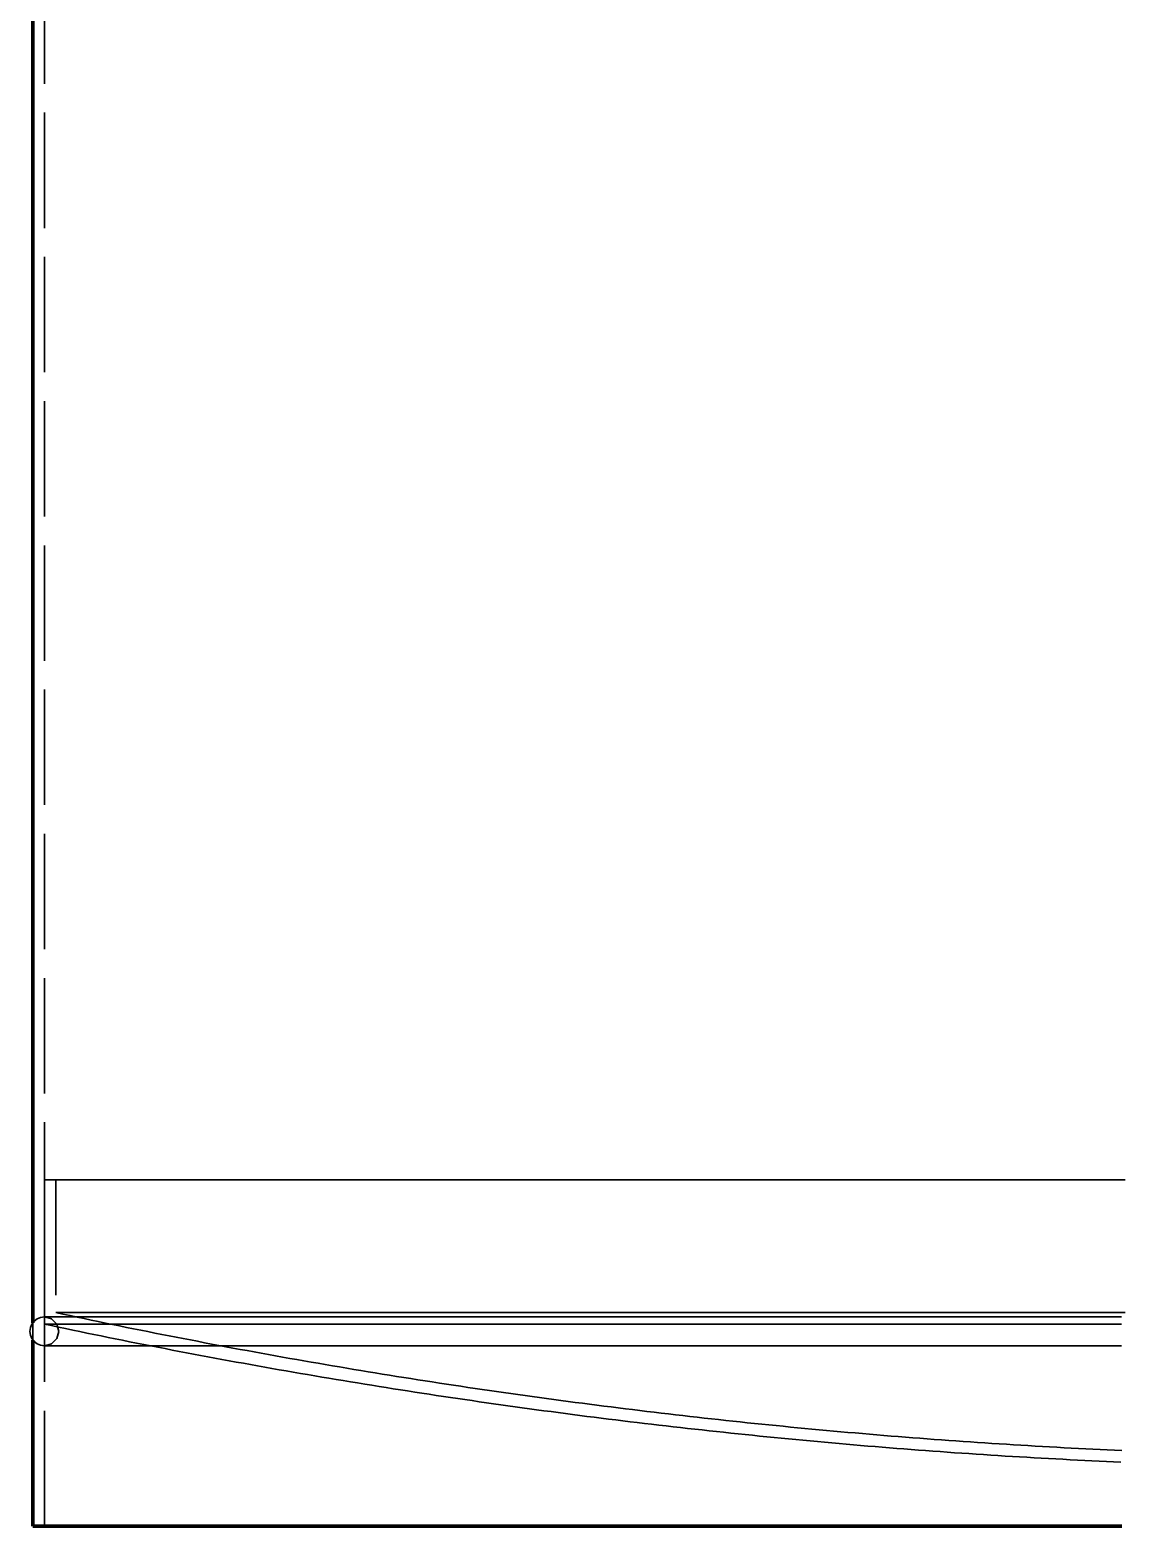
# Model space of a CAD drawing. Header units: millimetres. Extents: x 0 to 2382, y 0 to 420.
# Drawn here: x 268.8 to 306.6, y 167.8 to 219.7 of the extents above; entities that cross this region are included whole.
import ezdxf

# ---------------------------------------------------------------- set-up
doc = ezdxf.new("R2010")
doc.units = ezdxf.units.MM
doc.linetypes.add('IRAM-E-TRAZOS', pattern=[5, 4, -1])
doc.layers.add('01-VISIBLE', color=7, linetype='CONTINUOUS', lineweight=70)
doc.layers.add('02-OCULTA', color=4, linetype='IRAM-E-TRAZOS', lineweight=35)

msp = doc.modelspace()

# ---------------------------------------------------------------- linework, layer by layer
at = {"layer": '01-VISIBLE'}
for p, q in [((268.912, 174.878), (268.912, 249.328)), ((268.912, 167.828), (268.912, 174.278))]:
    msp.add_line(p, q, dxfattribs=at)
msp.add_lwpolyline([(268.912, 167.828), (269.162, 167.828), (269.412, 167.828), (269.662, 167.828), (269.912, 167.828), (270.162, 167.828), (270.412, 167.828), (270.662, 167.828), (270.912, 167.828), (271.162, 167.828), (271.412, 167.828), (271.662, 167.828), (271.912, 167.828), (272.162, 167.828), (272.412, 167.828), (272.662, 167.828), (272.912, 167.828), (273.162, 167.828), (273.412, 167.828), (273.662, 167.828), (273.912, 167.828), (274.162, 167.828), (274.412, 167.828), (274.662, 167.828), (274.912, 167.828), (275.162, 167.828), (275.412, 167.828), (275.662, 167.828), (275.912, 167.828), (276.162, 167.828), (276.412, 167.828), (276.662, 167.828), (276.912, 167.828), (277.162, 167.828), (277.412, 167.828), (277.662, 167.828), (277.912, 167.828), (278.162, 167.828), (278.412, 167.828), (278.662, 167.828), (278.912, 167.828), (279.162, 167.828), (279.412, 167.828), (279.662, 167.828), (279.912, 167.828), (280.162, 167.828), (280.412, 167.828), (280.662, 167.828), (280.912, 167.828), (281.162, 167.828), (281.412, 167.828), (281.662, 167.828), (281.912, 167.828), (282.162, 167.828), (282.412, 167.828), (282.662, 167.828), (282.912, 167.828), (283.162, 167.828), (283.412, 167.828), (283.662, 167.828), (283.912, 167.828), (284.162, 167.828), (284.412, 167.828), (284.662, 167.828), (284.912, 167.828), (285.162, 167.828), (285.412, 167.828), (285.662, 167.828), (285.912, 167.828), (286.162, 167.828), (286.412, 167.828), (286.662, 167.828), (286.912, 167.828), (287.162, 167.828), (287.412, 167.828), (287.662, 167.828), (287.912, 167.828), (288.162, 167.828), (288.412, 167.828), (288.662, 167.828), (288.912, 167.828), (289.162, 167.828), (289.412, 167.828), (289.662, 167.828), (289.912, 167.828), (290.162, 167.828), (290.412, 167.828), (290.662, 167.828), (290.912, 167.828), (291.162, 167.828), (291.412, 167.828), (291.662, 167.828), (291.912, 167.828), (292.162, 167.828), (292.412, 167.828), (292.662, 167.828), (292.912, 167.828), (293.162, 167.828), (293.412, 167.828), (293.662, 167.828), (293.912, 167.828), (294.162, 167.828), (294.412, 167.828), (294.662, 167.828), (294.912, 167.828), (295.162, 167.828), (295.412, 167.828), (295.662, 167.828), (295.912, 167.828), (296.162, 167.828), (296.412, 167.828), (296.662, 167.828), (296.912, 167.828), (297.162, 167.828), (297.412, 167.828), (297.662, 167.828), (297.912, 167.828), (298.162, 167.828), (298.412, 167.828), (298.662, 167.828), (298.912, 167.828), (299.162, 167.828), (299.412, 167.828), (299.662, 167.828), (299.912, 167.828), (300.162, 167.828), (300.412, 167.828), (300.662, 167.828), (300.912, 167.828), (301.162, 167.828), (301.412, 167.828), (301.662, 167.828), (301.912, 167.828), (302.162, 167.828), (302.412, 167.828), (302.662, 167.828), (302.912, 167.828), (303.162, 167.828), (303.412, 167.828), (303.662, 167.828), (303.912, 167.828), (304.162, 167.828), (304.412, 167.828), (304.662, 167.828), (304.912, 167.828), (305.162, 167.828), (305.412, 167.828), (305.662, 167.828), (305.912, 167.828), (306.162, 167.828), (306.412, 167.828), (306.662, 167.828)], dxfattribs=at)
at = {"layer": '02-OCULTA'}
for p, q in [((269.312, 167.828), (269.312, 313.328)), ((269.312, 174.828), (269.312, 179.828)), ((269.712, 179.828), (269.712, 175.228)), ((268.912, 174.278), (268.912, 174.878))]:
    msp.add_line(p, q, dxfattribs=at)
for points in [[(306.641, 179.828), (306.39, 179.828), (306.14, 179.828), (305.889, 179.828), (305.639, 179.828), (305.388, 179.828), (305.138, 179.828), (304.887, 179.828), (304.637, 179.828), (304.386, 179.828), (304.136, 179.828), (303.885, 179.828), (303.635, 179.828), (303.384, 179.828), (303.133, 179.828), (302.883, 179.828), (302.632, 179.828), (302.382, 179.828), (302.131, 179.828), (301.881, 179.828), (301.63, 179.828), (301.38, 179.828), (301.129, 179.828), (300.879, 179.828), (300.628, 179.828), (300.378, 179.828), (300.127, 179.828), (299.877, 179.828), (299.626, 179.828), (299.375, 179.828), (299.125, 179.828), (298.874, 179.828), (298.624, 179.828), (298.373, 179.828), (298.123, 179.828), (297.872, 179.828), (297.622, 179.828), (297.371, 179.828), (297.121, 179.828), (296.87, 179.828), (296.62, 179.828), (296.369, 179.828), (296.119, 179.828), (295.868, 179.828), (295.618, 179.828), (295.367, 179.828), (295.116, 179.828), (294.866, 179.828), (294.615, 179.828), (294.365, 179.828), (294.114, 179.828), (293.864, 179.828), (293.613, 179.828), (293.363, 179.828), (293.112, 179.828), (292.862, 179.828), (292.611, 179.828), (292.361, 179.828), (292.11, 179.828), (291.86, 179.828), (291.609, 179.828), (291.358, 179.828), (291.108, 179.828), (290.857, 179.828), (290.607, 179.828), (290.356, 179.828), (290.106, 179.828), (289.855, 179.828), (289.605, 179.828), (289.354, 179.828), (289.104, 179.828), (288.853, 179.828), (288.603, 179.828), (288.352, 179.828), (288.102, 179.828), (287.851, 179.828), (287.6, 179.828), (287.35, 179.828), (287.099, 179.828), (286.849, 179.828), (286.598, 179.828), (286.348, 179.828), (286.097, 179.828), (285.847, 179.828), (285.596, 179.828), (285.346, 179.828), (285.095, 179.828), (284.845, 179.828), (284.594, 179.828), (284.344, 179.828), (284.093, 179.828), (283.843, 179.828), (283.592, 179.828), (283.341, 179.828), (283.091, 179.828), (282.84, 179.828), (282.59, 179.828), (282.339, 179.828), (282.089, 179.828), (281.838, 179.828), (281.588, 179.828), (281.337, 179.828), (281.087, 179.828), (280.836, 179.828), (280.586, 179.828), (280.335, 179.828), (280.085, 179.828), (279.834, 179.828), (279.583, 179.828), (279.333, 179.828), (279.082, 179.828), (278.832, 179.828), (278.581, 179.828), (278.331, 179.828), (278.08, 179.828), (277.83, 179.828), (277.579, 179.828), (277.329, 179.828), (277.078, 179.828), (276.828, 179.828), (276.577, 179.828), (276.327, 179.828), (276.076, 179.828), (275.825, 179.828), (275.575, 179.828), (275.324, 179.828), (275.074, 179.828), (274.823, 179.828), (274.573, 179.828), (274.322, 179.828), (274.072, 179.828), (273.821, 179.828), (273.571, 179.828), (273.32, 179.828), (273.07, 179.828), (272.819, 179.828), (272.569, 179.828), (272.318, 179.828), (272.068, 179.828), (271.817, 179.828), (271.566, 179.828), (271.316, 179.828), (271.065, 179.828), (270.815, 179.828), (270.564, 179.828), (270.314, 179.828), (270.063, 179.828), (269.813, 179.828), (269.562, 179.828), (269.312, 179.828)], [(269.312, 179.828), (269.562, 179.828), (269.813, 179.828), (270.063, 179.828), (270.314, 179.828), (270.564, 179.828), (270.815, 179.828), (271.065, 179.828), (271.316, 179.828), (271.566, 179.828), (271.817, 179.828), (272.068, 179.828), (272.318, 179.828), (272.569, 179.828), (272.819, 179.828), (273.07, 179.828), (273.32, 179.828), (273.571, 179.828), (273.821, 179.828), (274.072, 179.828), (274.322, 179.828), (274.573, 179.828), (274.823, 179.828), (275.074, 179.828), (275.324, 179.828), (275.575, 179.828), (275.825, 179.828), (276.076, 179.828), (276.327, 179.828), (276.577, 179.828), (276.828, 179.828), (277.078, 179.828), (277.329, 179.828), (277.579, 179.828), (277.83, 179.828), (278.08, 179.828), (278.331, 179.828), (278.581, 179.828), (278.832, 179.828), (279.082, 179.828), (279.333, 179.828), (279.583, 179.828), (279.834, 179.828), (280.085, 179.828), (280.335, 179.828), (280.586, 179.828), (280.836, 179.828), (281.087, 179.828), (281.337, 179.828), (281.588, 179.828), (281.838, 179.828), (282.089, 179.828), (282.339, 179.828), (282.59, 179.828), (282.84, 179.828), (283.091, 179.828), (283.341, 179.828), (283.592, 179.828), (283.843, 179.828), (284.093, 179.828), (284.344, 179.828), (284.594, 179.828), (284.845, 179.828), (285.095, 179.828), (285.346, 179.828), (285.596, 179.828), (285.847, 179.828), (286.097, 179.828), (286.348, 179.828), (286.598, 179.828), (286.849, 179.828), (287.099, 179.828), (287.35, 179.828), (287.6, 179.828), (287.851, 179.828), (288.102, 179.828), (288.352, 179.828), (288.603, 179.828), (288.853, 179.828), (289.104, 179.828), (289.354, 179.828), (289.605, 179.828), (289.855, 179.828), (290.106, 179.828), (290.356, 179.828), (290.607, 179.828), (290.857, 179.828), (291.108, 179.828), (291.358, 179.828), (291.609, 179.828), (291.86, 179.828), (292.11, 179.828), (292.361, 179.828), (292.611, 179.828), (292.862, 179.828), (293.112, 179.828), (293.363, 179.828), (293.613, 179.828), (293.864, 179.828), (294.114, 179.828), (294.365, 179.828), (294.615, 179.828), (294.866, 179.828), (295.116, 179.828), (295.367, 179.828), (295.618, 179.828), (295.868, 179.828), (296.119, 179.828), (296.369, 179.828), (296.62, 179.828), (296.87, 179.828), (297.121, 179.828), (297.371, 179.828), (297.622, 179.828), (297.872, 179.828), (298.123, 179.828), (298.373, 179.828), (298.624, 179.828), (298.874, 179.828), (299.125, 179.828), (299.375, 179.828), (299.626, 179.828), (299.877, 179.828), (300.127, 179.828), (300.378, 179.828), (300.628, 179.828), (300.879, 179.828), (301.129, 179.828), (301.38, 179.828), (301.63, 179.828), (301.881, 179.828), (302.131, 179.828), (302.382, 179.828), (302.632, 179.828), (302.883, 179.828), (303.133, 179.828), (303.384, 179.828), (303.635, 179.828), (303.885, 179.828), (304.136, 179.828), (304.386, 179.828), (304.637, 179.828), (304.887, 179.828), (305.138, 179.828), (305.388, 179.828), (305.639, 179.828), (305.889, 179.828), (306.14, 179.828), (306.39, 179.828), (306.641, 179.828)], [(306.62, 179.828), (306.369, 179.828), (306.118, 179.828), (305.867, 179.828), (305.615, 179.828), (305.364, 179.828), (305.113, 179.828), (304.862, 179.828), (304.611, 179.828), (304.36, 179.828), (304.109, 179.828), (303.858, 179.828), (303.607, 179.828), (303.356, 179.828), (303.105, 179.828), (302.854, 179.828), (302.603, 179.828), (302.351, 179.828), (302.1, 179.828), (301.849, 179.828), (301.598, 179.828), (301.347, 179.828), (301.096, 179.828), (300.845, 179.828), (300.594, 179.828), (300.343, 179.828), (300.092, 179.828), (299.841, 179.828), (299.59, 179.828), (299.339, 179.828), (299.087, 179.828), (298.836, 179.828), (298.585, 179.828), (298.334, 179.828), (298.083, 179.828), (297.832, 179.828), (297.581, 179.828), (297.33, 179.828), (297.079, 179.828), (296.828, 179.828), (296.577, 179.828), (296.326, 179.828), (296.075, 179.828), (295.823, 179.828), (295.572, 179.828), (295.321, 179.828), (295.07, 179.828), (294.819, 179.828), (294.568, 179.828), (294.317, 179.828), (294.066, 179.828), (293.815, 179.828), (293.564, 179.828), (293.313, 179.828), (293.062, 179.828), (292.811, 179.828), (292.56, 179.828), (292.308, 179.828), (292.057, 179.828), (291.806, 179.828), (291.555, 179.828), (291.304, 179.828), (291.053, 179.828), (290.802, 179.828), (290.551, 179.828), (290.3, 179.828), (290.049, 179.828), (289.798, 179.828), (289.547, 179.828), (289.296, 179.828), (289.044, 179.828), (288.793, 179.828), (288.542, 179.828), (288.291, 179.828), (288.04, 179.828), (287.789, 179.828), (287.538, 179.828), (287.287, 179.828), (287.036, 179.828), (286.785, 179.828), (286.534, 179.828), (286.283, 179.828), (286.032, 179.828), (285.78, 179.828), (285.529, 179.828), (285.278, 179.828), (285.027, 179.828), (284.776, 179.828), (284.525, 179.828), (284.274, 179.828), (284.023, 179.828), (283.772, 179.828), (283.521, 179.828), (283.27, 179.828), (283.019, 179.828), (282.768, 179.828), (282.517, 179.828), (282.265, 179.828), (282.014, 179.828), (281.763, 179.828), (281.512, 179.828), (281.261, 179.828), (281.01, 179.828), (280.759, 179.828), (280.508, 179.828), (280.257, 179.828), (280.006, 179.828), (279.755, 179.828), (279.504, 179.828), (279.253, 179.828), (279.001, 179.828), (278.75, 179.828), (278.499, 179.828), (278.248, 179.828), (277.997, 179.828), (277.746, 179.828), (277.495, 179.828), (277.244, 179.828), (276.993, 179.828), (276.742, 179.828), (276.491, 179.828), (276.24, 179.828), (275.989, 179.828), (275.737, 179.828), (275.486, 179.828), (275.235, 179.828), (274.984, 179.828), (274.733, 179.828), (274.482, 179.828), (274.231, 179.828), (273.98, 179.828), (273.729, 179.828), (273.478, 179.828), (273.227, 179.828), (272.976, 179.828), (272.725, 179.828), (272.473, 179.828), (272.222, 179.828), (271.971, 179.828), (271.72, 179.828), (271.469, 179.828), (271.218, 179.828), (270.967, 179.828), (270.716, 179.828), (270.465, 179.828), (270.214, 179.828), (269.963, 179.828), (269.712, 179.828)], [(269.712, 179.828), (269.962, 179.828), (270.212, 179.828), (270.463, 179.828), (270.713, 179.828), (270.964, 179.828), (271.214, 179.828), (271.464, 179.828), (271.715, 179.828), (271.965, 179.828), (272.216, 179.828), (272.466, 179.828), (272.716, 179.828), (272.967, 179.828), (273.217, 179.828), (273.468, 179.828), (273.718, 179.828), (273.969, 179.828), (274.219, 179.828), (274.469, 179.828), (274.72, 179.828), (274.97, 179.828), (275.221, 179.828), (275.471, 179.828), (275.721, 179.828), (275.972, 179.828), (276.222, 179.828), (276.473, 179.828), (276.723, 179.828), (276.973, 179.828), (277.224, 179.828), (277.474, 179.828), (277.725, 179.828), (277.975, 179.828), (278.225, 179.828), (278.476, 179.828), (278.726, 179.828), (278.977, 179.828), (279.227, 179.828), (279.477, 179.828), (279.728, 179.828), (279.978, 179.828), (280.229, 179.828), (280.479, 179.828), (280.729, 179.828), (280.98, 179.828), (281.23, 179.828), (281.481, 179.828), (281.731, 179.828), (281.981, 179.828), (282.232, 179.828), (282.482, 179.828), (282.733, 179.828), (282.983, 179.828), (283.233, 179.828), (283.484, 179.828), (283.734, 179.828), (283.985, 179.828), (284.235, 179.828), (284.485, 179.828), (284.736, 179.828), (284.986, 179.828), (285.237, 179.828), (285.487, 179.828), (285.737, 179.828), (285.988, 179.828), (286.238, 179.828), (286.489, 179.828), (286.739, 179.828), (286.989, 179.828), (287.24, 179.828), (287.49, 179.828), (287.741, 179.828), (287.991, 179.828), (288.241, 179.828), (288.492, 179.828), (288.742, 179.828), (288.993, 179.828), (289.243, 179.828), (289.493, 179.828), (289.744, 179.828), (289.994, 179.828), (290.245, 179.828), (290.495, 179.828), (290.745, 179.828), (290.996, 179.828), (291.246, 179.828), (291.497, 179.828), (291.747, 179.828), (291.997, 179.828), (292.248, 179.828), (292.498, 179.828), (292.749, 179.828), (292.999, 179.828), (293.249, 179.828), (293.5, 179.828), (293.75, 179.828), (294.001, 179.828), (294.251, 179.828), (294.501, 179.828), (294.752, 179.828), (295.002, 179.828), (295.253, 179.828), (295.503, 179.828), (295.753, 179.828), (296.004, 179.828), (296.254, 179.828), (296.505, 179.828), (296.755, 179.828), (297.006, 179.828), (297.256, 179.828), (297.506, 179.828), (297.757, 179.828), (298.007, 179.828), (298.258, 179.828), (298.508, 179.828), (298.758, 179.828), (299.009, 179.828), (299.259, 179.828), (299.51, 179.828), (299.76, 179.828), (300.01, 179.828), (300.261, 179.828), (300.511, 179.828), (300.762, 179.828), (301.012, 179.828), (301.262, 179.828), (301.513, 179.828), (301.763, 179.828), (302.014, 179.828), (302.264, 179.828), (302.514, 179.828), (302.765, 179.828), (303.015, 179.828), (303.266, 179.828), (303.516, 179.828), (303.766, 179.828), (304.017, 179.828), (304.267, 179.828), (304.518, 179.828), (304.768, 179.828), (305.018, 179.828), (305.269, 179.828), (305.519, 179.828), (305.77, 179.828), (306.02, 179.828), (306.27, 179.828), (306.521, 179.828), (306.771, 179.828)], [(269.312, 175.078), (269.182, 175.061), (269.062, 175.011), (268.958, 174.932), (268.879, 174.828), (268.829, 174.707), (268.812, 174.578)], [(306.641, 175.078), (306.39, 175.078), (306.14, 175.078), (305.889, 175.078), (305.639, 175.078), (305.388, 175.078), (305.138, 175.078), (304.887, 175.078), (304.637, 175.078), (304.386, 175.078), (304.136, 175.078), (303.885, 175.078), (303.635, 175.078), (303.384, 175.078), (303.133, 175.078), (302.883, 175.078), (302.632, 175.078), (302.382, 175.078), (302.131, 175.078), (301.881, 175.078), (301.63, 175.078), (301.38, 175.078), (301.129, 175.078), (300.879, 175.078), (300.628, 175.078), (300.378, 175.078), (300.127, 175.078), (299.877, 175.078), (299.626, 175.078), (299.375, 175.078), (299.125, 175.078), (298.874, 175.078), (298.624, 175.078), (298.373, 175.078), (298.123, 175.078), (297.872, 175.078), (297.622, 175.078), (297.371, 175.078), (297.121, 175.078), (296.87, 175.078), (296.62, 175.078), (296.369, 175.078), (296.119, 175.078), (295.868, 175.078), (295.618, 175.078), (295.367, 175.078), (295.116, 175.078), (294.866, 175.078), (294.615, 175.078), (294.365, 175.078), (294.114, 175.078), (293.864, 175.078), (293.613, 175.078), (293.363, 175.078), (293.112, 175.078), (292.862, 175.078), (292.611, 175.078), (292.361, 175.078), (292.11, 175.078), (291.86, 175.078), (291.609, 175.078), (291.358, 175.078), (291.108, 175.078), (290.857, 175.078), (290.607, 175.078), (290.356, 175.078), (290.106, 175.078), (289.855, 175.078), (289.605, 175.078), (289.354, 175.078), (289.104, 175.078), (288.853, 175.078), (288.603, 175.078), (288.352, 175.078), (288.102, 175.078), (287.851, 175.078), (287.6, 175.078), (287.35, 175.078), (287.099, 175.078), (286.849, 175.078), (286.598, 175.078), (286.348, 175.078), (286.097, 175.078), (285.847, 175.078), (285.596, 175.078), (285.346, 175.078), (285.095, 175.078), (284.845, 175.078), (284.594, 175.078), (284.344, 175.078), (284.093, 175.078), (283.843, 175.078), (283.592, 175.078), (283.341, 175.078), (283.091, 175.078), (282.84, 175.078), (282.59, 175.078), (282.339, 175.078), (282.089, 175.078), (281.838, 175.078), (281.588, 175.078), (281.337, 175.078), (281.087, 175.078), (280.836, 175.078), (280.586, 175.078), (280.335, 175.078), (280.085, 175.078), (279.834, 175.078), (279.583, 175.078), (279.333, 175.078), (279.082, 175.078), (278.832, 175.078), (278.581, 175.078), (278.331, 175.078), (278.08, 175.078), (277.83, 175.078), (277.579, 175.078), (277.329, 175.078), (277.078, 175.078), (276.828, 175.078), (276.577, 175.078), (276.327, 175.078), (276.076, 175.078), (275.825, 175.078), (275.575, 175.078), (275.324, 175.078), (275.074, 175.078), (274.823, 175.078), (274.573, 175.078), (274.322, 175.078), (274.072, 175.078), (273.821, 175.078), (273.571, 175.078), (273.32, 175.078), (273.07, 175.078), (272.819, 175.078), (272.569, 175.078), (272.318, 175.078), (272.068, 175.078), (271.817, 175.078), (271.566, 175.078), (271.316, 175.078), (271.065, 175.078), (270.815, 175.078), (270.564, 175.078), (270.314, 175.078), (270.063, 175.078), (269.813, 175.078), (269.562, 175.078), (269.312, 175.078)], [(306.641, 175.078), (306.39, 175.078), (306.14, 175.078), (305.889, 175.078), (305.639, 175.078), (305.388, 175.078), (305.138, 175.078), (304.887, 175.078), (304.637, 175.078), (304.386, 175.078), (304.136, 175.078), (303.885, 175.078), (303.635, 175.078), (303.384, 175.078), (303.133, 175.078), (302.883, 175.078), (302.632, 175.078), (302.382, 175.078), (302.131, 175.078), (301.881, 175.078), (301.63, 175.078), (301.38, 175.078), (301.129, 175.078), (300.879, 175.078), (300.628, 175.078), (300.378, 175.078), (300.127, 175.078), (299.877, 175.078), (299.626, 175.078), (299.375, 175.078), (299.125, 175.078), (298.874, 175.078), (298.624, 175.078), (298.373, 175.078), (298.123, 175.078), (297.872, 175.078), (297.622, 175.078), (297.371, 175.078), (297.121, 175.078), (296.87, 175.078), (296.62, 175.078), (296.369, 175.078), (296.119, 175.078), (295.868, 175.078), (295.618, 175.078), (295.367, 175.078), (295.116, 175.078), (294.866, 175.078), (294.615, 175.078), (294.365, 175.078), (294.114, 175.078), (293.864, 175.078), (293.613, 175.078), (293.363, 175.078), (293.112, 175.078), (292.862, 175.078), (292.611, 175.078), (292.361, 175.078), (292.11, 175.078), (291.86, 175.078), (291.609, 175.078), (291.358, 175.078), (291.108, 175.078), (290.857, 175.078), (290.607, 175.078), (290.356, 175.078), (290.106, 175.078), (289.855, 175.078), (289.605, 175.078), (289.354, 175.078), (289.104, 175.078), (288.853, 175.078), (288.603, 175.078), (288.352, 175.078), (288.102, 175.078), (287.851, 175.078), (287.6, 175.078), (287.35, 175.078), (287.099, 175.078), (286.849, 175.078), (286.598, 175.078), (286.348, 175.078), (286.097, 175.078), (285.847, 175.078), (285.596, 175.078), (285.346, 175.078), (285.095, 175.078), (284.845, 175.078), (284.594, 175.078), (284.344, 175.078), (284.093, 175.078), (283.843, 175.078), (283.592, 175.078), (283.341, 175.078), (283.091, 175.078), (282.84, 175.078), (282.59, 175.078), (282.339, 175.078), (282.089, 175.078), (281.838, 175.078), (281.588, 175.078), (281.337, 175.078), (281.087, 175.078), (280.836, 175.078), (280.586, 175.078), (280.335, 175.078), (280.085, 175.078), (279.834, 175.078), (279.583, 175.078), (279.333, 175.078), (279.082, 175.078), (278.832, 175.078), (278.581, 175.078), (278.331, 175.078), (278.08, 175.078), (277.83, 175.078), (277.579, 175.078), (277.329, 175.078), (277.078, 175.078), (276.828, 175.078), (276.577, 175.078), (276.327, 175.078), (276.076, 175.078), (275.825, 175.078), (275.575, 175.078), (275.324, 175.078), (275.074, 175.078), (274.823, 175.078), (274.573, 175.078), (274.322, 175.078), (274.072, 175.078), (273.821, 175.078), (273.571, 175.078), (273.32, 175.078), (273.07, 175.078), (272.819, 175.078), (272.569, 175.078), (272.318, 175.078), (272.068, 175.078), (271.817, 175.078), (271.566, 175.078), (271.316, 175.078), (271.065, 175.078), (270.815, 175.078), (270.564, 175.078), (270.314, 175.078), (270.063, 175.078), (269.813, 175.078), (269.562, 175.078), (269.312, 175.078)], [(269.312, 175.078), (269.562, 175.011), (269.745, 174.828), (269.812, 174.578), (269.745, 174.328), (269.562, 174.145), (269.312, 174.078)], [(306.641, 174.828), (306.39, 174.828), (306.14, 174.828), (305.889, 174.828), (305.639, 174.828), (305.388, 174.828), (305.138, 174.828), (304.887, 174.828), (304.637, 174.828), (304.386, 174.828), (304.136, 174.828), (303.885, 174.828), (303.635, 174.828), (303.384, 174.828), (303.133, 174.828), (302.883, 174.828), (302.632, 174.828), (302.382, 174.828), (302.131, 174.828), (301.881, 174.828), (301.63, 174.828), (301.38, 174.828), (301.129, 174.828), (300.879, 174.828), (300.628, 174.828), (300.378, 174.828), (300.127, 174.828), (299.877, 174.828), (299.626, 174.828), (299.375, 174.828), (299.125, 174.828), (298.874, 174.828), (298.624, 174.828), (298.373, 174.828), (298.123, 174.828), (297.872, 174.828), (297.622, 174.828), (297.371, 174.828), (297.121, 174.828), (296.87, 174.828), (296.62, 174.828), (296.369, 174.828), (296.119, 174.828), (295.868, 174.828), (295.618, 174.828), (295.367, 174.828), (295.116, 174.828), (294.866, 174.828), (294.615, 174.828), (294.365, 174.828), (294.114, 174.828), (293.864, 174.828), (293.613, 174.828), (293.363, 174.828), (293.112, 174.828), (292.862, 174.828), (292.611, 174.828), (292.361, 174.828), (292.11, 174.828), (291.86, 174.828), (291.609, 174.828), (291.358, 174.828), (291.108, 174.828), (290.857, 174.828), (290.607, 174.828), (290.356, 174.828), (290.106, 174.828), (289.855, 174.828), (289.605, 174.828), (289.354, 174.828), (289.104, 174.828), (288.853, 174.828), (288.603, 174.828), (288.352, 174.828), (288.102, 174.828), (287.851, 174.828), (287.6, 174.828), (287.35, 174.828), (287.099, 174.828), (286.849, 174.828), (286.598, 174.828), (286.348, 174.828), (286.097, 174.828), (285.847, 174.828), (285.596, 174.828), (285.346, 174.828), (285.095, 174.828), (284.845, 174.828), (284.594, 174.828), (284.344, 174.828), (284.093, 174.828), (283.843, 174.828), (283.592, 174.828), (283.341, 174.828), (283.091, 174.828), (282.84, 174.828), (282.59, 174.828), (282.339, 174.828), (282.089, 174.828), (281.838, 174.828), (281.588, 174.828), (281.337, 174.828), (281.087, 174.828), (280.836, 174.828), (280.586, 174.828), (280.335, 174.828), (280.085, 174.828), (279.834, 174.828), (279.583, 174.828), (279.333, 174.828), (279.082, 174.828), (278.832, 174.828), (278.581, 174.828), (278.331, 174.828), (278.08, 174.828), (277.83, 174.828), (277.579, 174.828), (277.329, 174.828), (277.078, 174.828), (276.828, 174.828), (276.577, 174.828), (276.327, 174.828), (276.076, 174.828), (275.825, 174.828), (275.575, 174.828), (275.324, 174.828), (275.074, 174.828), (274.823, 174.828), (274.573, 174.828), (274.322, 174.828), (274.072, 174.828), (273.821, 174.828), (273.571, 174.828), (273.32, 174.828), (273.07, 174.828), (272.819, 174.828), (272.569, 174.828), (272.318, 174.828), (272.068, 174.828), (271.817, 174.828), (271.566, 174.828), (271.316, 174.828), (271.065, 174.828), (270.815, 174.828), (270.564, 174.828), (270.314, 174.828), (270.063, 174.828), (269.813, 174.828), (269.562, 174.828), (269.312, 174.828)], [(269.312, 174.828), (269.562, 174.828), (269.813, 174.828), (270.063, 174.828), (270.314, 174.828), (270.564, 174.828), (270.815, 174.828), (271.065, 174.828), (271.316, 174.828), (271.566, 174.828), (271.817, 174.828), (272.068, 174.828), (272.318, 174.828), (272.569, 174.828), (272.819, 174.828), (273.07, 174.828), (273.32, 174.828), (273.571, 174.828), (273.821, 174.828), (274.072, 174.828), (274.322, 174.828), (274.573, 174.828), (274.823, 174.828), (275.074, 174.828), (275.324, 174.828), (275.575, 174.828), (275.825, 174.828), (276.076, 174.828), (276.327, 174.828), (276.577, 174.828), (276.828, 174.828), (277.078, 174.828), (277.329, 174.828), (277.579, 174.828), (277.83, 174.828), (278.08, 174.828), (278.331, 174.828), (278.581, 174.828), (278.832, 174.828), (279.082, 174.828), (279.333, 174.828), (279.583, 174.828), (279.834, 174.828), (280.085, 174.828), (280.335, 174.828), (280.586, 174.828), (280.836, 174.828), (281.087, 174.828), (281.337, 174.828), (281.588, 174.828), (281.838, 174.828), (282.089, 174.828), (282.339, 174.828), (282.59, 174.828), (282.84, 174.828), (283.091, 174.828), (283.341, 174.828), (283.592, 174.828), (283.843, 174.828), (284.093, 174.828), (284.344, 174.828), (284.594, 174.828), (284.845, 174.828), (285.095, 174.828), (285.346, 174.828), (285.596, 174.828), (285.847, 174.828), (286.097, 174.828), (286.348, 174.828), (286.598, 174.828), (286.849, 174.828), (287.099, 174.828), (287.35, 174.828), (287.6, 174.828), (287.851, 174.828), (288.102, 174.828), (288.352, 174.828), (288.603, 174.828), (288.853, 174.828), (289.104, 174.828), (289.354, 174.828), (289.605, 174.828), (289.855, 174.828), (290.106, 174.828), (290.356, 174.828), (290.607, 174.828), (290.857, 174.828), (291.108, 174.828), (291.358, 174.828), (291.609, 174.828), (291.86, 174.828), (292.11, 174.828), (292.361, 174.828), (292.611, 174.828), (292.862, 174.828), (293.112, 174.828), (293.363, 174.828), (293.613, 174.828), (293.864, 174.828), (294.114, 174.828), (294.365, 174.828), (294.615, 174.828), (294.866, 174.828), (295.116, 174.828), (295.367, 174.828), (295.618, 174.828), (295.868, 174.828), (296.119, 174.828), (296.369, 174.828), (296.62, 174.828), (296.87, 174.828), (297.121, 174.828), (297.371, 174.828), (297.622, 174.828), (297.872, 174.828), (298.123, 174.828), (298.373, 174.828), (298.624, 174.828), (298.874, 174.828), (299.125, 174.828), (299.375, 174.828), (299.626, 174.828), (299.877, 174.828), (300.127, 174.828), (300.378, 174.828), (300.628, 174.828), (300.879, 174.828), (301.129, 174.828), (301.38, 174.828), (301.63, 174.828), (301.881, 174.828), (302.131, 174.828), (302.382, 174.828), (302.632, 174.828), (302.883, 174.828), (303.133, 174.828), (303.384, 174.828), (303.635, 174.828), (303.885, 174.828), (304.136, 174.828), (304.386, 174.828), (304.637, 174.828), (304.887, 174.828), (305.138, 174.828), (305.388, 174.828), (305.639, 174.828), (305.889, 174.828), (306.14, 174.828), (306.39, 174.828), (306.641, 174.828)], [(269.312, 174.828), (269.557, 174.776), (269.803, 174.724), (270.049, 174.673), (270.294, 174.622), (270.54, 174.571), (270.786, 174.52), (271.032, 174.469), (271.278, 174.419), (271.524, 174.369), (271.77, 174.32), (272.016, 174.27), (272.263, 174.221), (272.509, 174.172), (272.755, 174.124), (273.002, 174.075), (273.248, 174.027), (273.495, 173.979), (273.741, 173.932), (273.988, 173.885), (274.234, 173.838), (274.481, 173.791), (274.728, 173.744), (274.974, 173.698), (275.221, 173.652), (275.468, 173.606), (275.715, 173.561), (275.962, 173.516), (276.209, 173.471), (276.456, 173.426), (276.703, 173.382), (276.95, 173.338), (277.198, 173.294), (277.445, 173.25), (277.692, 173.207), (277.939, 173.164), (278.187, 173.121), (278.434, 173.079), (278.682, 173.037), (278.929, 172.995), (279.177, 172.953), (279.425, 172.911), (279.672, 172.87), (279.92, 172.829), (280.168, 172.789), (280.415, 172.748), (280.663, 172.708), (280.911, 172.669), (281.159, 172.629), (281.407, 172.59), (281.655, 172.551), (281.903, 172.512), (282.151, 172.474), (282.399, 172.435), (282.648, 172.398), (282.896, 172.36), (283.144, 172.322), (283.392, 172.285), (283.641, 172.249), (283.889, 172.212), (284.138, 172.176), (284.386, 172.14), (284.635, 172.104), (284.883, 172.069), (285.132, 172.033), (285.38, 171.998), (285.629, 171.964), (285.878, 171.929), (286.126, 171.895), (286.375, 171.861), (286.624, 171.828), (286.873, 171.795), (287.122, 171.762), (287.371, 171.729), (287.62, 171.696), (287.869, 171.664), (288.118, 171.632), (288.367, 171.601), (288.616, 171.569), (288.865, 171.538), (289.114, 171.508), (289.363, 171.477), (289.613, 171.447), (289.862, 171.417), (290.111, 171.387), (290.361, 171.358), (290.61, 171.329), (290.859, 171.3), (291.109, 171.271), (291.358, 171.243), (291.608, 171.215), (291.857, 171.187), (292.107, 171.159), (292.356, 171.132), (292.606, 171.105), (292.856, 171.079), (293.105, 171.052), (293.355, 171.026), (293.605, 171), (293.855, 170.975), (294.104, 170.95), (294.354, 170.925), (294.604, 170.9), (294.854, 170.876), (295.104, 170.851), (295.354, 170.828), (295.604, 170.804), (295.854, 170.781), (296.104, 170.758), (296.354, 170.735), (296.604, 170.712), (296.854, 170.69), (297.104, 170.668), (297.354, 170.647), (297.604, 170.625), (297.854, 170.604), (298.105, 170.583), (298.355, 170.563), (298.605, 170.543), (298.855, 170.523), (299.106, 170.503), (299.356, 170.484), (299.606, 170.465), (299.857, 170.446), (300.107, 170.427), (300.357, 170.409), (300.608, 170.391), (300.858, 170.373), (301.109, 170.356), (301.359, 170.339), (301.61, 170.322), (301.86, 170.305), (302.111, 170.289), (302.361, 170.273), (302.612, 170.257), (302.863, 170.242), (303.113, 170.227), (303.364, 170.212), (303.614, 170.197), (303.865, 170.183), (304.116, 170.169), (304.366, 170.155), (304.617, 170.142), (304.868, 170.128), (305.119, 170.116), (305.369, 170.103), (305.62, 170.091), (305.871, 170.079), (306.122, 170.067), (306.372, 170.055), (306.623, 170.044)], [(306.62, 175.228), (306.369, 175.228), (306.118, 175.228), (305.867, 175.228), (305.615, 175.228), (305.364, 175.228), (305.113, 175.228), (304.862, 175.228), (304.611, 175.228), (304.36, 175.228), (304.109, 175.228), (303.858, 175.228), (303.607, 175.228), (303.356, 175.228), (303.105, 175.228), (302.854, 175.228), (302.603, 175.228), (302.351, 175.228), (302.1, 175.228), (301.849, 175.228), (301.598, 175.228), (301.347, 175.228), (301.096, 175.228), (300.845, 175.228), (300.594, 175.228), (300.343, 175.228), (300.092, 175.228), (299.841, 175.228), (299.59, 175.228), (299.339, 175.228), (299.087, 175.228), (298.836, 175.228), (298.585, 175.228), (298.334, 175.228), (298.083, 175.228), (297.832, 175.228), (297.581, 175.228), (297.33, 175.228), (297.079, 175.228), (296.828, 175.228), (296.577, 175.228), (296.326, 175.228), (296.075, 175.228), (295.823, 175.228), (295.572, 175.228), (295.321, 175.228), (295.07, 175.228), (294.819, 175.228), (294.568, 175.228), (294.317, 175.228), (294.066, 175.228), (293.815, 175.228), (293.564, 175.228), (293.313, 175.228), (293.062, 175.228), (292.811, 175.228), (292.56, 175.228), (292.308, 175.228), (292.057, 175.228), (291.806, 175.228), (291.555, 175.228), (291.304, 175.228), (291.053, 175.228), (290.802, 175.228), (290.551, 175.228), (290.3, 175.228), (290.049, 175.228), (289.798, 175.228), (289.547, 175.228), (289.296, 175.228), (289.044, 175.228), (288.793, 175.228), (288.542, 175.228), (288.291, 175.228), (288.04, 175.228), (287.789, 175.228), (287.538, 175.228), (287.287, 175.228), (287.036, 175.228), (286.785, 175.228), (286.534, 175.228), (286.283, 175.228), (286.032, 175.228), (285.78, 175.228), (285.529, 175.228), (285.278, 175.228), (285.027, 175.228), (284.776, 175.228), (284.525, 175.228), (284.274, 175.228), (284.023, 175.228), (283.772, 175.228), (283.521, 175.228), (283.27, 175.228), (283.019, 175.228), (282.768, 175.228), (282.517, 175.228), (282.265, 175.228), (282.014, 175.228), (281.763, 175.228), (281.512, 175.228), (281.261, 175.228), (281.01, 175.228), (280.759, 175.228), (280.508, 175.228), (280.257, 175.228), (280.006, 175.228), (279.755, 175.228), (279.504, 175.228), (279.253, 175.228), (279.001, 175.228), (278.75, 175.228), (278.499, 175.228), (278.248, 175.228), (277.997, 175.228), (277.746, 175.228), (277.495, 175.228), (277.244, 175.228), (276.993, 175.228), (276.742, 175.228), (276.491, 175.228), (276.24, 175.228), (275.989, 175.228), (275.737, 175.228), (275.486, 175.228), (275.235, 175.228), (274.984, 175.228), (274.733, 175.228), (274.482, 175.228), (274.231, 175.228), (273.98, 175.228), (273.729, 175.228), (273.478, 175.228), (273.227, 175.228), (272.976, 175.228), (272.725, 175.228), (272.473, 175.228), (272.222, 175.228), (271.971, 175.228), (271.72, 175.228), (271.469, 175.228), (271.218, 175.228), (270.967, 175.228), (270.716, 175.228), (270.465, 175.228), (270.214, 175.228), (269.963, 175.228), (269.712, 175.228)], [(269.712, 175.228), (269.962, 175.228), (270.212, 175.228), (270.463, 175.228), (270.713, 175.228), (270.964, 175.228), (271.214, 175.228), (271.464, 175.228), (271.715, 175.228), (271.965, 175.228), (272.216, 175.228), (272.466, 175.228), (272.716, 175.228), (272.967, 175.228), (273.217, 175.228), (273.468, 175.228), (273.718, 175.228), (273.969, 175.228), (274.219, 175.228), (274.469, 175.228), (274.72, 175.228), (274.97, 175.228), (275.221, 175.228), (275.471, 175.228), (275.721, 175.228), (275.972, 175.228), (276.222, 175.228), (276.473, 175.228), (276.723, 175.228), (276.973, 175.228), (277.224, 175.228), (277.474, 175.228), (277.725, 175.228), (277.975, 175.228), (278.225, 175.228), (278.476, 175.228), (278.726, 175.228), (278.977, 175.228), (279.227, 175.228), (279.477, 175.228), (279.728, 175.228), (279.978, 175.228), (280.229, 175.228), (280.479, 175.228), (280.729, 175.228), (280.98, 175.228), (281.23, 175.228), (281.481, 175.228), (281.731, 175.228), (281.981, 175.228), (282.232, 175.228), (282.482, 175.228), (282.733, 175.228), (282.983, 175.228), (283.233, 175.228), (283.484, 175.228), (283.734, 175.228), (283.985, 175.228), (284.235, 175.228), (284.485, 175.228), (284.736, 175.228), (284.986, 175.228), (285.237, 175.228), (285.487, 175.228), (285.737, 175.228), (285.988, 175.228), (286.238, 175.228), (286.489, 175.228), (286.739, 175.228), (286.989, 175.228), (287.24, 175.228), (287.49, 175.228), (287.741, 175.228), (287.991, 175.228), (288.241, 175.228), (288.492, 175.228), (288.742, 175.228), (288.993, 175.228), (289.243, 175.228), (289.493, 175.228), (289.744, 175.228), (289.994, 175.228), (290.245, 175.228), (290.495, 175.228), (290.745, 175.228), (290.996, 175.228), (291.246, 175.228), (291.497, 175.228), (291.747, 175.228), (291.997, 175.228), (292.248, 175.228), (292.498, 175.228), (292.749, 175.228), (292.999, 175.228), (293.249, 175.228), (293.5, 175.228), (293.75, 175.228), (294.001, 175.228), (294.251, 175.228), (294.501, 175.228), (294.752, 175.228), (295.002, 175.228), (295.253, 175.228), (295.503, 175.228), (295.753, 175.228), (296.004, 175.228), (296.254, 175.228), (296.505, 175.228), (296.755, 175.228), (297.006, 175.228), (297.256, 175.228), (297.506, 175.228), (297.757, 175.228), (298.007, 175.228), (298.258, 175.228), (298.508, 175.228), (298.758, 175.228), (299.009, 175.228), (299.259, 175.228), (299.51, 175.228), (299.76, 175.228), (300.01, 175.228), (300.261, 175.228), (300.511, 175.228), (300.762, 175.228), (301.012, 175.228), (301.262, 175.228), (301.513, 175.228), (301.763, 175.228), (302.014, 175.228), (302.264, 175.228), (302.514, 175.228), (302.765, 175.228), (303.015, 175.228), (303.266, 175.228), (303.516, 175.228), (303.766, 175.228), (304.017, 175.228), (304.267, 175.228), (304.518, 175.228), (304.768, 175.228), (305.018, 175.228), (305.269, 175.228), (305.519, 175.228), (305.77, 175.228), (306.02, 175.228), (306.27, 175.228), (306.521, 175.228), (306.771, 175.228)], [(269.712, 175.228), (269.956, 175.176), (270.201, 175.124), (270.446, 175.072), (270.691, 175.021), (270.936, 174.969), (271.181, 174.918), (271.426, 174.868), (271.671, 174.817), (271.917, 174.767), (272.162, 174.717), (272.407, 174.668), (272.653, 174.618), (272.898, 174.569), (273.143, 174.52), (273.389, 174.472), (273.635, 174.423), (273.88, 174.375), (274.126, 174.328), (274.372, 174.28), (274.617, 174.233), (274.863, 174.186), (275.109, 174.139), (275.355, 174.093), (275.601, 174.046), (275.847, 174.001), (276.093, 173.955), (276.339, 173.91), (276.586, 173.864), (276.832, 173.82), (277.078, 173.775), (277.324, 173.731), (277.571, 173.687), (277.817, 173.643), (278.064, 173.6), (278.31, 173.556), (278.557, 173.513), (278.803, 173.471), (279.05, 173.428), (279.297, 173.386), (279.544, 173.344), (279.79, 173.303), (280.037, 173.261), (280.284, 173.22), (280.531, 173.18), (280.778, 173.139), (281.025, 173.099), (281.272, 173.059), (281.519, 173.019), (281.767, 172.98), (282.014, 172.941), (282.261, 172.902), (282.508, 172.863), (282.756, 172.825), (283.003, 172.787), (283.25, 172.749), (283.498, 172.712), (283.745, 172.675), (283.993, 172.638), (284.241, 172.601), (284.488, 172.565), (284.736, 172.528), (284.984, 172.493), (285.231, 172.457), (285.479, 172.422), (285.727, 172.387), (285.975, 172.352), (286.223, 172.318), (286.471, 172.283), (286.719, 172.249), (286.967, 172.216), (287.215, 172.182), (287.463, 172.149), (287.711, 172.117), (287.959, 172.084), (288.207, 172.052), (288.456, 172.02), (288.704, 171.988), (288.952, 171.957), (289.201, 171.926), (289.449, 171.895), (289.697, 171.864), (289.946, 171.834), (290.194, 171.804), (290.443, 171.774), (290.691, 171.745), (290.94, 171.716), (291.189, 171.687), (291.437, 171.658), (291.686, 171.63), (291.935, 171.602), (292.183, 171.574), (292.432, 171.546), (292.681, 171.519), (292.93, 171.492), (293.179, 171.466), (293.427, 171.439), (293.676, 171.413), (293.925, 171.387), (294.174, 171.362), (294.423, 171.337), (294.672, 171.312), (294.921, 171.287), (295.171, 171.262), (295.42, 171.238), (295.669, 171.215), (295.918, 171.191), (296.167, 171.168), (296.416, 171.145), (296.666, 171.122), (296.915, 171.1), (297.164, 171.077), (297.414, 171.056), (297.663, 171.034), (297.912, 171.013), (298.162, 170.992), (298.411, 170.971), (298.661, 170.95), (298.91, 170.93), (299.16, 170.91), (299.409, 170.891), (299.659, 170.872), (299.908, 170.853), (300.158, 170.834), (300.407, 170.815), (300.657, 170.797), (300.907, 170.779), (301.156, 170.762), (301.406, 170.744), (301.656, 170.727), (301.906, 170.711), (302.155, 170.694), (302.405, 170.678), (302.655, 170.662), (302.905, 170.646), (303.154, 170.631), (303.404, 170.616), (303.654, 170.601), (303.904, 170.587), (304.154, 170.573), (304.404, 170.559), (304.654, 170.545), (304.904, 170.532), (305.154, 170.519), (305.404, 170.506), (305.654, 170.493), (305.904, 170.481), (306.154, 170.469), (306.404, 170.458), (306.654, 170.446)], [(268.812, 174.578), (268.829, 174.449), (268.879, 174.328), (268.958, 174.225), (269.062, 174.145), (269.182, 174.095), (269.312, 174.078)], [(306.641, 174.078), (306.39, 174.078), (306.14, 174.078), (305.889, 174.078), (305.639, 174.078), (305.388, 174.078), (305.138, 174.078), (304.887, 174.078), (304.637, 174.078), (304.386, 174.078), (304.136, 174.078), (303.885, 174.078), (303.635, 174.078), (303.384, 174.078), (303.133, 174.078), (302.883, 174.078), (302.632, 174.078), (302.382, 174.078), (302.131, 174.078), (301.881, 174.078), (301.63, 174.078), (301.38, 174.078), (301.129, 174.078), (300.879, 174.078), (300.628, 174.078), (300.378, 174.078), (300.127, 174.078), (299.877, 174.078), (299.626, 174.078), (299.375, 174.078), (299.125, 174.078), (298.874, 174.078), (298.624, 174.078), (298.373, 174.078), (298.123, 174.078), (297.872, 174.078), (297.622, 174.078), (297.371, 174.078), (297.121, 174.078), (296.87, 174.078), (296.62, 174.078), (296.369, 174.078), (296.119, 174.078), (295.868, 174.078), (295.618, 174.078), (295.367, 174.078), (295.116, 174.078), (294.866, 174.078), (294.615, 174.078), (294.365, 174.078), (294.114, 174.078), (293.864, 174.078), (293.613, 174.078), (293.363, 174.078), (293.112, 174.078), (292.862, 174.078), (292.611, 174.078), (292.361, 174.078), (292.11, 174.078), (291.86, 174.078), (291.609, 174.078), (291.358, 174.078), (291.108, 174.078), (290.857, 174.078), (290.607, 174.078), (290.356, 174.078), (290.106, 174.078), (289.855, 174.078), (289.605, 174.078), (289.354, 174.078), (289.104, 174.078), (288.853, 174.078), (288.603, 174.078), (288.352, 174.078), (288.102, 174.078), (287.851, 174.078), (287.6, 174.078), (287.35, 174.078), (287.099, 174.078), (286.849, 174.078), (286.598, 174.078), (286.348, 174.078), (286.097, 174.078), (285.847, 174.078), (285.596, 174.078), (285.346, 174.078), (285.095, 174.078), (284.845, 174.078), (284.594, 174.078), (284.344, 174.078), (284.093, 174.078), (283.843, 174.078), (283.592, 174.078), (283.341, 174.078), (283.091, 174.078), (282.84, 174.078), (282.59, 174.078), (282.339, 174.078), (282.089, 174.078), (281.838, 174.078), (281.588, 174.078), (281.337, 174.078), (281.087, 174.078), (280.836, 174.078), (280.586, 174.078), (280.335, 174.078), (280.085, 174.078), (279.834, 174.078), (279.583, 174.078), (279.333, 174.078), (279.082, 174.078), (278.832, 174.078), (278.581, 174.078), (278.331, 174.078), (278.08, 174.078), (277.83, 174.078), (277.579, 174.078), (277.329, 174.078), (277.078, 174.078), (276.828, 174.078), (276.577, 174.078), (276.327, 174.078), (276.076, 174.078), (275.825, 174.078), (275.575, 174.078), (275.324, 174.078), (275.074, 174.078), (274.823, 174.078), (274.573, 174.078), (274.322, 174.078), (274.072, 174.078), (273.821, 174.078), (273.571, 174.078), (273.32, 174.078), (273.07, 174.078), (272.819, 174.078), (272.569, 174.078), (272.318, 174.078), (272.068, 174.078), (271.817, 174.078), (271.566, 174.078), (271.316, 174.078), (271.065, 174.078), (270.815, 174.078), (270.564, 174.078), (270.314, 174.078), (270.063, 174.078), (269.813, 174.078), (269.562, 174.078), (269.312, 174.078)], [(269.312, 174.078), (269.562, 174.078), (269.813, 174.078), (270.063, 174.078), (270.314, 174.078), (270.564, 174.078), (270.815, 174.078), (271.065, 174.078), (271.316, 174.078), (271.566, 174.078), (271.817, 174.078), (272.067, 174.078), (272.318, 174.078), (272.568, 174.078), (272.819, 174.078), (273.07, 174.078), (273.32, 174.078), (273.571, 174.078), (273.821, 174.078), (274.072, 174.078), (274.322, 174.078), (274.573, 174.078), (274.823, 174.078), (275.074, 174.078), (275.324, 174.078), (275.575, 174.078), (275.825, 174.078), (276.076, 174.078), (276.327, 174.078), (276.577, 174.078), (276.828, 174.078), (277.078, 174.078), (277.329, 174.078), (277.579, 174.078), (277.83, 174.078), (278.08, 174.078), (278.331, 174.078), (278.581, 174.078), (278.832, 174.078), (279.082, 174.078), (279.333, 174.078), (279.583, 174.078), (279.834, 174.078), (280.085, 174.078), (280.335, 174.078), (280.586, 174.078), (280.836, 174.078), (281.087, 174.078), (281.337, 174.078), (281.588, 174.078), (281.838, 174.078), (282.089, 174.078), (282.339, 174.078), (282.59, 174.078), (282.84, 174.078), (283.091, 174.078), (283.341, 174.078), (283.592, 174.078), (283.843, 174.078), (284.093, 174.078), (284.344, 174.078), (284.594, 174.078), (284.845, 174.078), (285.095, 174.078), (285.346, 174.078), (285.596, 174.078), (285.847, 174.078), (286.097, 174.078), (286.348, 174.078), (286.598, 174.078), (286.849, 174.078), (287.099, 174.078), (287.35, 174.078), (287.6, 174.078), (287.851, 174.078), (288.102, 174.078), (288.352, 174.078), (288.603, 174.078), (288.853, 174.078), (289.104, 174.078), (289.354, 174.078), (289.605, 174.078), (289.855, 174.078), (290.106, 174.078), (290.356, 174.078), (290.607, 174.078), (290.857, 174.078), (291.108, 174.078), (291.358, 174.078), (291.609, 174.078), (291.86, 174.078), (292.11, 174.078), (292.361, 174.078), (292.611, 174.078), (292.862, 174.078), (293.112, 174.078), (293.363, 174.078), (293.613, 174.078), (293.864, 174.078), (294.114, 174.078), (294.365, 174.078), (294.615, 174.078), (294.866, 174.078), (295.116, 174.078), (295.367, 174.078), (295.618, 174.078), (295.868, 174.078), (296.119, 174.078), (296.369, 174.078), (296.62, 174.078), (296.87, 174.078), (297.121, 174.078), (297.371, 174.078), (297.622, 174.078), (297.872, 174.078), (298.123, 174.078), (298.373, 174.078), (298.624, 174.078), (298.874, 174.078), (299.125, 174.078), (299.375, 174.078), (299.626, 174.078), (299.877, 174.078), (300.127, 174.078), (300.378, 174.078), (300.628, 174.078), (300.879, 174.078), (301.129, 174.078), (301.38, 174.078), (301.63, 174.078), (301.881, 174.078), (302.131, 174.078), (302.382, 174.078), (302.632, 174.078), (302.883, 174.078), (303.133, 174.078), (303.384, 174.078), (303.635, 174.078), (303.885, 174.078), (304.136, 174.078), (304.386, 174.078), (304.637, 174.078), (304.887, 174.078), (305.138, 174.078), (305.388, 174.078), (305.639, 174.078), (305.889, 174.078), (306.14, 174.078), (306.39, 174.078), (306.641, 174.078)], [(306.662, 167.828), (306.412, 167.828), (306.162, 167.828), (305.912, 167.828), (305.662, 167.828), (305.412, 167.828), (305.162, 167.828), (304.912, 167.828), (304.662, 167.828), (304.412, 167.828), (304.162, 167.828), (303.912, 167.828), (303.662, 167.828), (303.412, 167.828), (303.162, 167.828), (302.912, 167.828), (302.662, 167.828), (302.412, 167.828), (302.162, 167.828), (301.912, 167.828), (301.662, 167.828), (301.412, 167.828), (301.162, 167.828), (300.912, 167.828), (300.662, 167.828), (300.412, 167.828), (300.162, 167.828), (299.912, 167.828), (299.662, 167.828), (299.412, 167.828), (299.162, 167.828), (298.912, 167.828), (298.662, 167.828), (298.412, 167.828), (298.162, 167.828), (297.912, 167.828), (297.662, 167.828), (297.412, 167.828), (297.162, 167.828), (296.912, 167.828), (296.662, 167.828), (296.412, 167.828), (296.162, 167.828), (295.912, 167.828), (295.662, 167.828), (295.412, 167.828), (295.162, 167.828), (294.912, 167.828), (294.662, 167.828), (294.412, 167.828), (294.162, 167.828), (293.912, 167.828), (293.662, 167.828), (293.412, 167.828), (293.162, 167.828), (292.912, 167.828), (292.662, 167.828), (292.412, 167.828), (292.162, 167.828), (291.912, 167.828), (291.662, 167.828), (291.412, 167.828), (291.162, 167.828), (290.912, 167.828), (290.662, 167.828), (290.412, 167.828), (290.162, 167.828), (289.912, 167.828), (289.662, 167.828), (289.412, 167.828), (289.162, 167.828), (288.912, 167.828), (288.662, 167.828), (288.412, 167.828), (288.162, 167.828), (287.912, 167.828), (287.662, 167.828), (287.412, 167.828), (287.162, 167.828), (286.912, 167.828), (286.662, 167.828), (286.412, 167.828), (286.162, 167.828), (285.912, 167.828), (285.662, 167.828), (285.412, 167.828), (285.162, 167.828), (284.912, 167.828), (284.662, 167.828), (284.412, 167.828), (284.162, 167.828), (283.912, 167.828), (283.662, 167.828), (283.412, 167.828), (283.162, 167.828), (282.912, 167.828), (282.662, 167.828), (282.412, 167.828), (282.162, 167.828), (281.912, 167.828), (281.662, 167.828), (281.412, 167.828), (281.162, 167.828), (280.912, 167.828), (280.662, 167.828), (280.412, 167.828), (280.162, 167.828), (279.912, 167.828), (279.662, 167.828), (279.412, 167.828), (279.162, 167.828), (278.912, 167.828), (278.662, 167.828), (278.412, 167.828), (278.162, 167.828), (277.912, 167.828), (277.662, 167.828), (277.412, 167.828), (277.162, 167.828), (276.912, 167.828), (276.662, 167.828), (276.412, 167.828), (276.162, 167.828), (275.912, 167.828), (275.662, 167.828), (275.412, 167.828), (275.162, 167.828), (274.912, 167.828), (274.662, 167.828), (274.412, 167.828), (274.162, 167.828), (273.912, 167.828), (273.662, 167.828), (273.412, 167.828), (273.162, 167.828), (272.912, 167.828), (272.662, 167.828), (272.412, 167.828), (272.162, 167.828), (271.912, 167.828), (271.662, 167.828), (271.412, 167.828), (271.162, 167.828), (270.912, 167.828), (270.662, 167.828), (270.412, 167.828), (270.162, 167.828), (269.912, 167.828), (269.662, 167.828), (269.412, 167.828), (269.162, 167.828), (268.912, 167.828)], [(306.641, 167.828), (306.39, 167.828), (306.14, 167.828), (305.889, 167.828), (305.639, 167.828), (305.388, 167.828), (305.138, 167.828), (304.887, 167.828), (304.637, 167.828), (304.386, 167.828), (304.136, 167.828), (303.885, 167.828), (303.635, 167.828), (303.384, 167.828), (303.133, 167.828), (302.883, 167.828), (302.632, 167.828), (302.382, 167.828), (302.131, 167.828), (301.881, 167.828), (301.63, 167.828), (301.38, 167.828), (301.129, 167.828), (300.879, 167.828), (300.628, 167.828), (300.378, 167.828), (300.127, 167.828), (299.877, 167.828), (299.626, 167.828), (299.375, 167.828), (299.125, 167.828), (298.874, 167.828), (298.624, 167.828), (298.373, 167.828), (298.123, 167.828), (297.872, 167.828), (297.622, 167.828), (297.371, 167.828), (297.121, 167.828), (296.87, 167.828), (296.62, 167.828), (296.369, 167.828), (296.119, 167.828), (295.868, 167.828), (295.618, 167.828), (295.367, 167.828), (295.116, 167.828), (294.866, 167.828), (294.615, 167.828), (294.365, 167.828), (294.114, 167.828), (293.864, 167.828), (293.613, 167.828), (293.363, 167.828), (293.112, 167.828), (292.862, 167.828), (292.611, 167.828), (292.361, 167.828), (292.11, 167.828), (291.86, 167.828), (291.609, 167.828), (291.358, 167.828), (291.108, 167.828), (290.857, 167.828), (290.607, 167.828), (290.356, 167.828), (290.106, 167.828), (289.855, 167.828), (289.605, 167.828), (289.354, 167.828), (289.104, 167.828), (288.853, 167.828), (288.603, 167.828), (288.352, 167.828), (288.102, 167.828), (287.851, 167.828), (287.6, 167.828), (287.35, 167.828), (287.099, 167.828), (286.849, 167.828), (286.598, 167.828), (286.348, 167.828), (286.097, 167.828), (285.847, 167.828), (285.596, 167.828), (285.346, 167.828), (285.095, 167.828), (284.845, 167.828), (284.594, 167.828), (284.344, 167.828), (284.093, 167.828), (283.843, 167.828), (283.592, 167.828), (283.341, 167.828), (283.091, 167.828), (282.84, 167.828), (282.59, 167.828), (282.339, 167.828), (282.089, 167.828), (281.838, 167.828), (281.588, 167.828), (281.337, 167.828), (281.087, 167.828), (280.836, 167.828), (280.586, 167.828), (280.335, 167.828), (280.085, 167.828), (279.834, 167.828), (279.583, 167.828), (279.333, 167.828), (279.082, 167.828), (278.832, 167.828), (278.581, 167.828), (278.331, 167.828), (278.08, 167.828), (277.83, 167.828), (277.579, 167.828), (277.329, 167.828), (277.078, 167.828), (276.828, 167.828), (276.577, 167.828), (276.327, 167.828), (276.076, 167.828), (275.825, 167.828), (275.575, 167.828), (275.324, 167.828), (275.074, 167.828), (274.823, 167.828), (274.573, 167.828), (274.322, 167.828), (274.072, 167.828), (273.821, 167.828), (273.571, 167.828), (273.32, 167.828), (273.07, 167.828), (272.819, 167.828), (272.569, 167.828), (272.318, 167.828), (272.068, 167.828), (271.817, 167.828), (271.566, 167.828), (271.316, 167.828), (271.065, 167.828), (270.815, 167.828), (270.564, 167.828), (270.314, 167.828), (270.063, 167.828), (269.813, 167.828), (269.562, 167.828), (269.312, 167.828)], [(269.312, 167.828), (269.562, 167.828), (269.813, 167.828), (270.063, 167.828), (270.314, 167.828), (270.564, 167.828), (270.815, 167.828), (271.065, 167.828), (271.316, 167.828), (271.566, 167.828), (271.817, 167.828), (272.068, 167.828), (272.318, 167.828), (272.569, 167.828), (272.819, 167.828), (273.07, 167.828), (273.32, 167.828), (273.571, 167.828), (273.821, 167.828), (274.072, 167.828), (274.322, 167.828), (274.573, 167.828), (274.823, 167.828), (275.074, 167.828), (275.324, 167.828), (275.575, 167.828), (275.825, 167.828), (276.076, 167.828), (276.327, 167.828), (276.577, 167.828), (276.828, 167.828), (277.078, 167.828), (277.329, 167.828), (277.579, 167.828), (277.83, 167.828), (278.08, 167.828), (278.331, 167.828), (278.581, 167.828), (278.832, 167.828), (279.082, 167.828), (279.333, 167.828), (279.583, 167.828), (279.834, 167.828), (280.085, 167.828), (280.335, 167.828), (280.586, 167.828), (280.836, 167.828), (281.087, 167.828), (281.337, 167.828), (281.588, 167.828), (281.838, 167.828), (282.089, 167.828), (282.339, 167.828), (282.59, 167.828), (282.84, 167.828), (283.091, 167.828), (283.341, 167.828), (283.592, 167.828), (283.843, 167.828), (284.093, 167.828), (284.344, 167.828), (284.594, 167.828), (284.845, 167.828), (285.095, 167.828), (285.346, 167.828), (285.596, 167.828), (285.847, 167.828), (286.097, 167.828), (286.348, 167.828), (286.598, 167.828), (286.849, 167.828), (287.099, 167.828), (287.35, 167.828), (287.6, 167.828), (287.851, 167.828), (288.102, 167.828), (288.352, 167.828), (288.603, 167.828), (288.853, 167.828), (289.104, 167.828), (289.354, 167.828), (289.605, 167.828), (289.855, 167.828), (290.106, 167.828), (290.356, 167.828), (290.607, 167.828), (290.857, 167.828), (291.108, 167.828), (291.358, 167.828), (291.609, 167.828), (291.86, 167.828), (292.11, 167.828), (292.361, 167.828), (292.611, 167.828), (292.862, 167.828), (293.112, 167.828), (293.363, 167.828), (293.613, 167.828), (293.864, 167.828), (294.114, 167.828), (294.365, 167.828), (294.615, 167.828), (294.866, 167.828), (295.116, 167.828), (295.367, 167.828), (295.618, 167.828), (295.868, 167.828), (296.119, 167.828), (296.369, 167.828), (296.62, 167.828), (296.87, 167.828), (297.121, 167.828), (297.371, 167.828), (297.622, 167.828), (297.872, 167.828), (298.123, 167.828), (298.373, 167.828), (298.624, 167.828), (298.874, 167.828), (299.125, 167.828), (299.375, 167.828), (299.626, 167.828), (299.877, 167.828), (300.127, 167.828), (300.378, 167.828), (300.628, 167.828), (300.879, 167.828), (301.129, 167.828), (301.38, 167.828), (301.63, 167.828), (301.881, 167.828), (302.131, 167.828), (302.382, 167.828), (302.632, 167.828), (302.883, 167.828), (303.133, 167.828), (303.384, 167.828), (303.635, 167.828), (303.885, 167.828), (304.136, 167.828), (304.386, 167.828), (304.637, 167.828), (304.887, 167.828), (305.138, 167.828), (305.388, 167.828), (305.639, 167.828), (305.889, 167.828), (306.14, 167.828), (306.39, 167.828), (306.641, 167.828)]]:
    msp.add_lwpolyline(points, dxfattribs=at)

doc.saveas('drawing.dxf')
